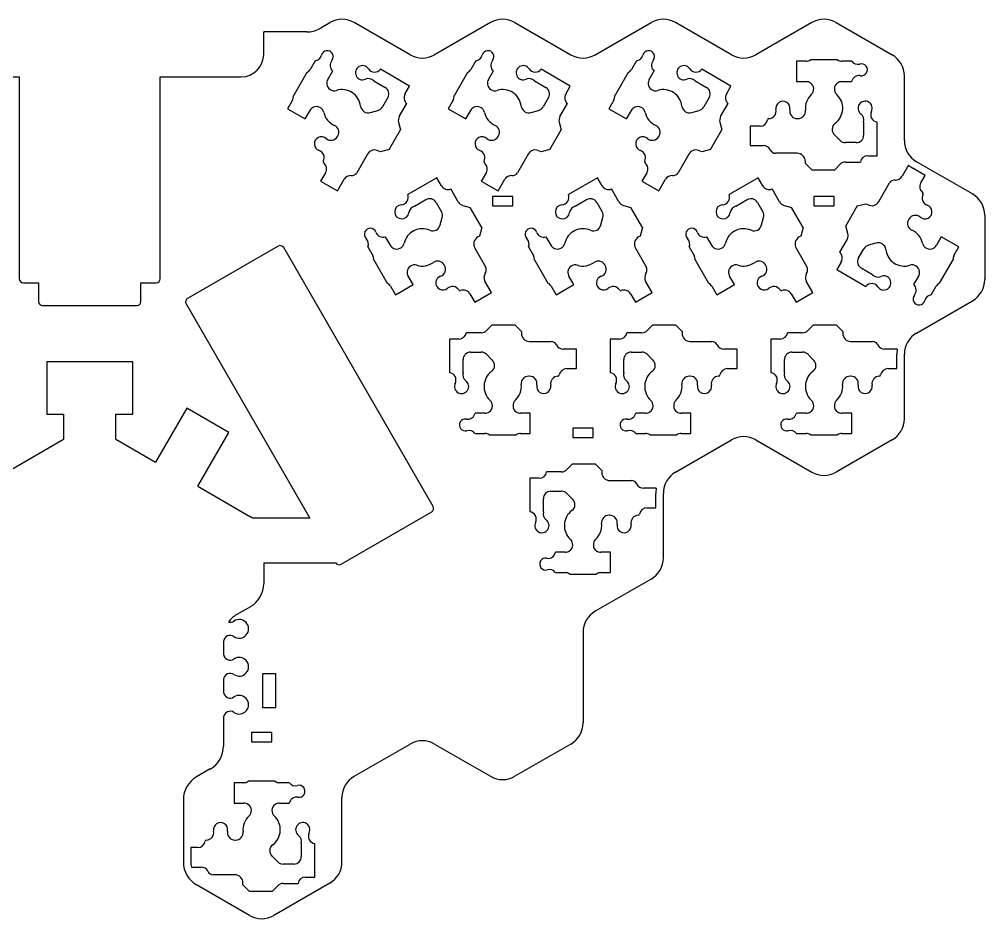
# Model space of a CAD drawing. Header units: millimetres. Extents: x 134 to 374, y -180 to -59.
# Drawn here: x 244.6 to 373.8, y -179.6 to -59.2 of the extents above; entities that cross this region are included whole.
import ezdxf

# ---------------------------------------------------------------- set-up
doc = ezdxf.new("R2010")
doc.units = ezdxf.units.MM

msp = doc.modelspace()

# ---------------------------------------------------------------- linework, layer by layer
for p, q in [((284.69, -60.5), (286.11, -59.67)), ((296.86, -63.99), (289.38, -59.67)), ((307.61, -59.67), (300.14, -63.99)), ((310.89, -59.67), (318.36, -63.99)), ((321.63, -63.99), (329.11, -59.67)), ((339.86, -63.99), (332.38, -59.67)), ((350.61, -59.67), (343.14, -63.99)), ((353.89, -59.67), (361.37, -63.99)), ((283.05, -60.93), (277.27, -60.93)), ((277.27, -63.93), (277.27, -60.93)), ((284.15, -64.79), (283.5, -65.93)), ((305.65, -64.79), (305, -65.93)), ((327.15, -64.79), (326.5, -65.93)), ((349.86, -64.85), (348.55, -64.85)), ((348.55, -64.85), (348.55, -67.57)), ((354.05, -64.66), (350.45, -64.66)), ((355.95, -64.85), (354.64, -64.85)), ((233.73, -66.93), (244.57, -66.93)), ((244.57, -66.93), (244.57, -93.95)), ((263.43, -66.93), (274.27, -66.93)), ((263.43, -93.95), (263.43, -66.93)), ((283.04, -66.34), (281.24, -69.46)), ((285.85, -67.29), (286.51, -66.15)), ((296.8, -68.17), (292.9, -65.92)), ((304.54, -66.34), (302.74, -69.46)), ((307.35, -67.29), (308.01, -66.15)), ((318.3, -68.17), (314.4, -65.92)), ((326.04, -66.34), (324.24, -69.46)), ((328.85, -67.29), (329.51, -66.15)), ((339.8, -68.17), (335.9, -65.92)), ((363, -75.46), (363, -66.82)), ((292, -67.48), (293.52, -68.35)), ((296.18, -69.24), (296.8, -68.17)), ((313.5, -67.48), (315.02, -68.35)), ((317.68, -69.24), (318.3, -68.17)), ((335, -67.48), (336.52, -68.35)), ((339.18, -69.24), (339.8, -68.17)), ((348.55, -67.57), (349.86, -67.57)), ((354.64, -67.57), (355.95, -67.57)), ((293.88, -69.72), (293.17, -70.96)), ((315.38, -69.72), (314.67, -70.96)), ((336.88, -69.72), (336.17, -70.96)), ((281.11, -70.06), (280.45, -71.2)), ((295.42, -72.26), (296.42, -70.52)), ((302.61, -70.06), (301.95, -71.2)), ((316.92, -72.26), (317.92, -70.52)), ((324.11, -70.06), (323.45, -71.2)), ((338.42, -72.26), (339.42, -70.52)), ((280.45, -71.2), (282.81, -72.56)), ((282.81, -72.56), (283.47, -71.42)), ((291.56, -71.69), (292.56, -71.43)), ((301.95, -71.2), (304.31, -72.56)), ((304.31, -72.56), (304.97, -71.42)), ((313.06, -71.69), (314.06, -71.43)), ((323.45, -71.2), (325.81, -72.56)), ((325.81, -72.56), (326.47, -71.42)), ((334.56, -71.69), (335.56, -71.43)), ((295.32, -73.02), (295.59, -74.02)), ((316.82, -73.02), (317.09, -74.02)), ((338.32, -73.02), (338.59, -74.02)), ((343.69, -73.54), (342.38, -73.54)), ((342.38, -73.54), (342.38, -76.14)), ((348.66, -72.52), (348.77, -72.52)), ((357.55, -72.99), (357.55, -74.74)), ((359.35, -77.49), (359.35, -72.99)), ((287.15, -74.93), (287.2, -74.84)), ((294.05, -76.68), (295.59, -74.02)), ((308.65, -74.93), (308.7, -74.84)), ((315.55, -76.68), (317.09, -74.02)), ((330.15, -74.93), (330.2, -74.84)), ((337.05, -76.68), (338.59, -74.02)), ((353.68, -74.72), (354.41, -75.45)), ((342.38, -76.14), (344.15, -76.14)), ((356.55, -75.74), (355.11, -75.74)), ((291.17, -77.27), (289.73, -79.76)), ((292.89, -76.99), (292.67, -76.87)), ((294.05, -76.68), (292.89, -76.99)), ((312.67, -77.27), (311.23, -79.76)), ((314.39, -76.99), (314.17, -76.87)), ((315.55, -76.68), (314.39, -76.99)), ((334.17, -77.27), (332.73, -79.76)), ((335.89, -76.99), (335.67, -76.87)), ((337.05, -76.68), (335.89, -76.99)), ((348.65, -77.17), (345.77, -77.17)), ((358.11, -77.49), (359.35, -77.49)), ((349.75, -78.52), (349.75, -78.27)), ((350.6, -79.36), (349.75, -78.52)), ((354.41, -78.63), (353.68, -79.36)), ((355.11, -78.34), (357.12, -78.34)), ((363.57, -78.77), (362.72, -80.25)), ((372.12, -82.61), (364.63, -78.29)), ((285.55, -79.76), (284.89, -80.89)), ((307.05, -79.76), (306.39, -80.89)), ((328.55, -79.76), (327.89, -80.89)), ((350.6, -79.36), (353.68, -79.36)), ((365.8, -80.12), (364.13, -79.16)), ((284.89, -80.89), (287.14, -82.19)), ((287.14, -82.19), (288.03, -80.65)), ((300.45, -80.44), (296.55, -82.69)), ((301.07, -81.51), (300.45, -80.44)), ((306.39, -80.89), (308.64, -82.19)), ((308.64, -82.19), (309.53, -80.65)), ((321.95, -80.44), (318.05, -82.69)), ((322.57, -81.51), (321.95, -80.44)), ((327.89, -80.89), (330.14, -82.19)), ((330.14, -82.19), (331.03, -80.65)), ((343.45, -80.44), (339.55, -82.69)), ((344.07, -81.51), (343.45, -80.44)), ((359.58, -83.63), (361.02, -81.14)), ((365.2, -81.14), (365.8, -80.12)), ((303.3, -83.68), (302.3, -81.94)), ((324.8, -83.68), (323.8, -81.94)), ((346.3, -83.68), (345.3, -81.94)), ((297.45, -84.25), (298.97, -83.37)), ((300.33, -83.74), (301.05, -84.98)), ((310.6, -82.93), (307.9, -82.93)), ((307.9, -82.93), (307.9, -84.18)), ((310.6, -84.18), (310.6, -82.93)), ((318.95, -84.25), (320.47, -83.37)), ((321.83, -83.74), (322.55, -84.98)), ((340.45, -84.25), (341.97, -83.37)), ((343.33, -83.74), (344.05, -84.98)), ((353.6, -82.93), (350.9, -82.93)), ((350.9, -82.93), (350.9, -84.18)), ((353.6, -84.18), (353.6, -82.93)), ((356.7, -84.22), (357.86, -83.91)), ((357.86, -83.91), (358.08, -84.03)), ((303.91, -84.15), (304.91, -84.41)), ((306.45, -87.08), (304.91, -84.41)), ((307.9, -84.18), (310.6, -84.18)), ((325.41, -84.15), (326.41, -84.41)), ((327.95, -87.08), (326.41, -84.41)), ((346.91, -84.15), (347.91, -84.41)), ((349.45, -87.08), (347.91, -84.41)), ((350.9, -84.18), (353.6, -84.18)), ((356.7, -84.22), (355.16, -86.88)), ((300.88, -86.74), (301.15, -85.74)), ((322.38, -86.74), (322.65, -85.74)), ((343.88, -86.74), (344.15, -85.74)), ((363.6, -85.97), (363.55, -86.06)), ((373.75, -85.44), (373.75, -94.08)), ((306.45, -87.08), (306.14, -88.24)), ((327.95, -87.08), (327.64, -88.24)), ((349.45, -87.08), (349.14, -88.24)), ((355.43, -87.88), (355.16, -86.88)), ((294.22, -89.48), (293.56, -88.34)), ((306.14, -88.24), (305.92, -88.36)), ((315.72, -89.48), (315.06, -88.34)), ((327.64, -88.24), (327.42, -88.36)), ((337.22, -89.48), (336.56, -88.34)), ((349.14, -88.24), (348.92, -88.36)), ((355.33, -88.64), (354.33, -90.38)), ((367.94, -88.34), (367.28, -89.48)), ((370.3, -89.7), (367.94, -88.34)), ((279.21, -89.59), (267.09, -96.59)), ((299.95, -124.43), (279.95, -89.79)), ((291.2, -89.7), (291.86, -90.84)), ((305.52, -89.87), (306.96, -92.36)), ((312.7, -89.7), (313.36, -90.84)), ((327.02, -89.87), (328.46, -92.36)), ((334.2, -89.7), (334.86, -90.84)), ((348.52, -89.87), (349.96, -92.36)), ((356.87, -91.18), (357.58, -89.94)), ((359.19, -89.21), (358.19, -89.47)), ((369.64, -90.84), (370.3, -89.7)), ((291.99, -91.44), (293.79, -94.56)), ((313.49, -91.44), (315.29, -94.56)), ((334.99, -91.44), (336.79, -94.56)), ((354.57, -91.66), (353.95, -92.73)), ((367.71, -94.56), (369.51, -91.44)), ((301.48, -92.18), (301.43, -92.09)), ((322.98, -92.18), (322.93, -92.09)), ((344.48, -92.18), (344.43, -92.09)), ((353.95, -92.73), (357.85, -94.98)), ((358.75, -93.42), (357.23, -92.55)), ((297.26, -94.75), (296.6, -93.61)), ((307.77, -95.81), (306.88, -94.27)), ((318.76, -94.75), (318.1, -93.61)), ((329.27, -95.81), (328.38, -94.27)), ((340.26, -94.75), (339.6, -93.61)), ((350.77, -95.81), (349.88, -94.27)), ((364.9, -93.61), (364.24, -94.75)), ((245.11, -94.49), (247.15, -94.49)), ((247.15, -94.49), (247.15, -97.01)), ((260.85, -94.49), (262.89, -94.49)), ((260.85, -97.01), (260.85, -94.49)), ((294.25, -94.97), (294.9, -96.11)), ((294.9, -96.11), (297.26, -94.75)), ((315.75, -94.97), (316.4, -96.11)), ((316.4, -96.11), (318.76, -94.75)), ((337.25, -94.97), (337.9, -96.11)), ((337.9, -96.11), (340.26, -94.75)), ((366.6, -96.11), (367.25, -94.97)), ((304.86, -95.98), (305.52, -97.11)), ((305.52, -97.11), (307.77, -95.81)), ((326.36, -95.98), (327.02, -97.11)), ((327.02, -97.11), (329.27, -95.81)), ((347.86, -95.98), (348.52, -97.11)), ((348.52, -97.11), (350.77, -95.81)), ((247.69, -97.55), (260.31, -97.55)), ((266.89, -97.33), (283.44, -126)), ((364.63, -101.23), (372.12, -96.91)), ((307.09, -100.89), (307.82, -100.16)), ((310.9, -100.16), (307.82, -100.16)), ((310.9, -100.16), (311.75, -101)), ((328.59, -100.89), (329.32, -100.16)), ((332.4, -100.16), (329.32, -100.16)), ((332.4, -100.16), (333.25, -101)), ((350.09, -100.89), (350.82, -100.16)), ((353.9, -100.16), (350.82, -100.16)), ((353.9, -100.16), (354.75, -101)), ((303.39, -102.03), (302.15, -102.03)), ((302.15, -102.03), (302.15, -106.53)), ((306.39, -101.18), (304.38, -101.18)), ((311.75, -101), (311.75, -101.25)), ((324.89, -102.03), (323.65, -102.03)), ((323.65, -102.03), (323.65, -106.53)), ((327.89, -101.18), (325.88, -101.18)), ((333.25, -101), (333.25, -101.25)), ((346.39, -102.03), (345.15, -102.03)), ((345.15, -102.03), (345.15, -106.53)), ((349.39, -101.18), (347.38, -101.18)), ((354.75, -101), (354.75, -101.25)), ((312.85, -102.36), (315.73, -102.36)), ((334.35, -102.36), (337.23, -102.36)), ((355.85, -102.36), (358.73, -102.36)), ((304.95, -103.78), (306.39, -103.78)), ((307.82, -104.81), (307.09, -104.07)), ((319.12, -103.38), (317.35, -103.38)), ((319.12, -105.98), (319.12, -103.38)), ((326.45, -103.78), (327.89, -103.78)), ((329.32, -104.81), (328.59, -104.07)), ((340.62, -103.38), (338.85, -103.38)), ((340.62, -105.98), (340.62, -103.38)), ((347.95, -103.78), (349.39, -103.78)), ((350.82, -104.81), (350.09, -104.07)), ((362.05, -103.38), (360.35, -103.38)), ((362, -105.98), (362, -104.06)), ((363, -112.7), (363, -104.06)), ((259.75, -105.08), (248.25, -105.08)), ((248.25, -105.08), (248.25, -112.08)), ((259.75, -112.08), (259.75, -105.08)), ((303.95, -106.53), (303.95, -104.78)), ((325.45, -106.53), (325.45, -104.78)), ((346.95, -106.53), (346.95, -104.78)), ((312.84, -107), (312.73, -107)), ((317.81, -105.98), (319.12, -105.98)), ((334.34, -107), (334.23, -107)), ((339.31, -105.98), (340.62, -105.98)), ((355.84, -107), (355.73, -107)), ((360.81, -105.98), (362, -105.98)), ((248.25, -112.08), (250.5, -112.08)), ((250.5, -112.08), (250.5, -115.43)), ((257.5, -112.08), (259.75, -112.08)), ((257.5, -115.43), (257.5, -112.08)), ((266.98, -111.27), (262.81, -118.49)), ((272.61, -114.52), (266.98, -111.27)), ((306.86, -111.95), (305.55, -111.95)), ((312.95, -111.95), (311.64, -111.95)), ((312.95, -114.67), (312.95, -111.95)), ((328.36, -111.95), (327.05, -111.95)), ((334.45, -111.95), (333.14, -111.95)), ((334.45, -114.67), (334.45, -111.95)), ((349.86, -111.95), (348.55, -111.95)), ((355.95, -111.95), (354.64, -111.95)), ((355.95, -114.67), (355.95, -111.95)), ((268.44, -121.74), (272.61, -114.52)), ((305.55, -114.67), (306.86, -114.67)), ((307.45, -114.86), (311.05, -114.86)), ((311.64, -114.67), (312.95, -114.67)), ((321.35, -113.96), (318.65, -113.96)), ((318.65, -113.96), (318.65, -115.21)), ((321.35, -115.21), (321.35, -113.96)), ((327.05, -114.67), (328.36, -114.67)), ((328.95, -114.86), (332.55, -114.86)), ((333.14, -114.67), (334.45, -114.67)), ((348.55, -114.67), (349.86, -114.67)), ((350.45, -114.86), (354.05, -114.86)), ((354.64, -114.67), (355.95, -114.67)), ((232.5, -125.82), (250.5, -115.43)), ((257.5, -115.43), (262.81, -118.49)), ((318.65, -115.21), (321.35, -115.21)), ((332.38, -119.85), (339.86, -115.53)), ((343.14, -115.53), (350.61, -119.85)), ((361.37, -115.53), (353.89, -119.85)), ((317.84, -119.51), (318.57, -118.78)), ((321.65, -118.78), (318.57, -118.78)), ((321.65, -118.78), (322.5, -119.62)), ((317.14, -119.8), (315.12, -119.8)), ((322.5, -119.62), (322.5, -119.88)), ((314.14, -120.65), (312.9, -120.65)), ((312.9, -120.65), (312.9, -125.15)), ((323.6, -120.97), (326.48, -120.97)), ((268.44, -121.74), (275.5, -125.82)), ((315.7, -122.4), (317.14, -122.4)), ((318.57, -123.42), (317.84, -122.69)), ((329.8, -122), (328.1, -122)), ((329.75, -124.6), (329.75, -122.68)), ((330.75, -131.32), (330.75, -122.68)), ((314.7, -125.15), (314.7, -123.4)), ((287.63, -132.17), (299.75, -125.17)), ((328.56, -124.6), (329.75, -124.6)), ((283.44, -126), (275.78, -126)), ((323.59, -125.62), (323.48, -125.62)), ((317.61, -130.57), (316.3, -130.57)), ((323.7, -130.57), (322.39, -130.57)), ((323.7, -133.29), (323.7, -130.57)), ((277.27, -132), (277.27, -134.78)), ((277.27, -132), (286.91, -132)), ((316.3, -133.29), (317.61, -133.29)), ((318.2, -133.48), (321.8, -133.48)), ((329.11, -134.15), (321.63, -138.47)), ((322.39, -133.29), (323.7, -133.29)), ((275.5, -137.85), (273.66, -138.91)), ((320, -141.3), (320, -153.4)), ((271.89, -142.49), (271.89, -144.21)), ((278.9, -146.84), (277.1, -146.84)), ((277.1, -146.84), (277.1, -151.34)), ((278.9, -151.34), (278.9, -146.84)), ((271.89, -147.57), (271.89, -149.29)), ((277.1, -151.34), (278.9, -151.34)), ((271.89, -152.65), (271.89, -156.51)), ((278.35, -154.67), (275.65, -154.67)), ((275.65, -154.67), (275.65, -155.92)), ((278.35, -155.92), (278.35, -154.67)), ((275.65, -155.92), (278.35, -155.92)), ((289.38, -160.55), (296.86, -156.23)), ((300.14, -156.23), (307.61, -160.55)), ((318.36, -156.23), (310.89, -160.55)), ((270.13, -159.57), (268.29, -160.63)), ((274.61, -161.41), (273.3, -161.41)), ((273.3, -161.41), (273.3, -164.13)), ((278.8, -161.22), (275.2, -161.22)), ((280.7, -161.41), (279.39, -161.41)), ((266.52, -163.7), (266.52, -172.02)), ((287.75, -172.02), (287.75, -163.39)), ((273.3, -164.13), (274.61, -164.13)), ((279.39, -164.13), (280.7, -164.13)), ((273.41, -169.08), (273.52, -169.08)), ((268.44, -170.1), (267.52, -170.1)), ((267.52, -170.1), (267.52, -172.02)), ((282.3, -169.55), (282.3, -171.3)), ((284.1, -174.05), (284.1, -169.55)), ((278.43, -171.28), (279.16, -172.01)), ((267.61, -172.7), (268.9, -172.7)), ((281.3, -172.3), (279.86, -172.3)), ((273.4, -173.73), (270.52, -173.73)), ((282.86, -174.05), (284.1, -174.05)), ((275.36, -179.17), (268.29, -175.09)), ((274.5, -175.08), (274.5, -174.83)), ((275.35, -175.93), (274.5, -175.08)), ((279.16, -175.2), (278.43, -175.93)), ((286.11, -174.85), (278.64, -179.17)), ((279.86, -174.9), (281.88, -174.9)), ((275.35, -175.93), (278.43, -175.93))]:
    msp.add_line(p, q)
for centre, radius, start, end in [((287.75, -62.5), 3.27, 59.9994, 120.0005), ((309.25, -62.5), 3.27, 59.9994, 120.0006), ((330.75, -62.5), 3.27, 59.9994, 120.0006), ((352.25, -62.5), 3.27, 59.9994, 120.0006), ((283.05, -57.66), 3.27, 270, 300.0006), ((274.27, -63.93), 3, 270, 0), ((284.04, -63.8), 1, 276.2325, 345.9082), ((285.79, -64.23), 0.8, 319.8073, 165.9082), ((298.5, -61.16), 3.27, 239.9994, 300.0006), ((305.54, -63.8), 1, 276.2325, 345.9082), ((307.29, -64.23), 0.8, 319.8073, 165.9082), ((320, -61.16), 3.27, 239.9994, 300.0006), ((327.04, -63.8), 1, 276.2325, 345.9082), ((328.79, -64.23), 0.8, 319.8073, 165.9082), ((341.5, -61.16), 3.27, 239.9994, 300.0006), ((359.73, -66.82), 3.27, 0, 59.9994), ((287.16, -65.4), 1, 139.8073, 228.9542), ((290.5, -66.38), 0.95, 33.7901, 293.5189), ((292.12, -65.29), 1, 213.7901, 321.4018), ((308.66, -65.4), 1, 139.8073, 228.9542), ((312, -66.38), 0.95, 33.7901, 293.5189), ((313.62, -65.29), 1, 213.7901, 321.4018), ((330.16, -65.4), 1, 139.8073, 228.9542), ((333.5, -66.38), 0.95, 33.7901, 293.5189), ((335.12, -65.29), 1, 213.7901, 321.4018), ((349.86, -63.85), 1, 270, 305.9041), ((354.64, -63.85), 1, 234.0959, 270), ((356.76, -64.26), 1, 216.2325, 285.9082), ((357.25, -65.99), 0.8, 259.8073, 465.9082), ((282.63, -65.43), 1, 294.0959, 330), ((291.28, -68.16), 1, 43.6147, 113.5189), ((304.13, -65.43), 1, 294.0959, 330), ((312.78, -68.16), 1, 43.6147, 113.5189), ((325.63, -65.43), 1, 294.0959, 330), ((334.28, -68.16), 1, 43.6147, 113.5189), ((356.93, -67.76), 1, 439.8073, 528.9542), ((286.72, -67.79), 1, 150, 185.9041), ((286.72, -67.8), 1, 185.4874, 287.1447), ((293.02, -69.22), 1, 330, 60), ((308.22, -67.79), 1, 150, 185.9041), ((308.22, -67.8), 1, 185.4874, 287.1447), ((314.52, -69.22), 1, 330, 60), ((329.72, -67.79), 1, 150, 185.9041), ((329.72, -67.8), 1, 185.4874, 287.1447), ((336.02, -69.22), 1, 330, 60), ((349.86, -68.57), 1, 414.0959, 90), ((349.87, -68.57), 1, 312.8553, 414.5126), ((354.63, -68.57), 1, 485.4874, 587.1447), ((354.64, -68.57), 1, 450, 485.9041), ((280.24, -69.56), 1, 330, 5.9041), ((287.75, -71.14), 2.5, 6.4051, 107.1447), ((297.05, -69.74), 1, 150, 231.3731), ((301.74, -69.56), 1, 330, 5.9041), ((309.25, -71.14), 2.5, 6.4051, 107.1447), ((318.55, -69.74), 1, 150, 231.3731), ((323.24, -69.56), 1, 330, 5.9041), ((330.75, -71.14), 2.5, 6.4051, 107.1447), ((340.05, -69.74), 1, 150, 231.3731), ((352.25, -71.14), 2.5, 132.8553, 186.1506), ((352.25, -71.14), 2.5, 306.4051, 407.1447), ((284.33, -71.92), 1, 114.0959, 150), ((284.34, -71.92), 1, 12.8553, 114.5126), ((291.23, -70.75), 1, 186.4051, 289.2931), ((292.3, -70.46), 1, 285, 330), ((305.83, -71.92), 1, 114.0959, 150), ((305.84, -71.92), 1, 12.8553, 114.5126), ((312.73, -70.75), 1, 186.4051, 289.2931), ((313.8, -70.46), 1, 285, 330), ((327.33, -71.92), 1, 114.0959, 150), ((327.34, -71.92), 1, 12.8553, 114.5126), ((334.23, -70.75), 1, 186.4051, 289.2931), ((335.3, -70.46), 1, 285, 330), ((346.75, -71.14), 0.95, 348.9125, 551.0871), ((357.75, -71.14), 0.95, 333.7901, 593.5189), ((287.75, -71.14), 2.5, 192.8553, 246.1506), ((296.28, -72.76), 1, 150, 195), ((309.25, -71.14), 2.5, 192.8553, 246.1506), ((317.78, -72.76), 1, 150, 195), ((330.75, -71.14), 2.5, 192.8553, 246.1506), ((339.28, -72.76), 1, 150, 195), ((344.84, -71.52), 1, 631.8377, 731.106), ((348.66, -71.52), 1, 168.9125, 270), ((348.77, -71.52), 1, 270, 366.1506), ((356.59, -72.71), 1, 703.6147, 773.5189), ((359.5, -72), 1, 153.7901, 261.4018), ((286.33, -74.34), 1, 330, 66.1506), ((307.83, -74.34), 1, 330, 66.1506), ((329.33, -74.34), 1, 330, 66.1506), ((343.69, -72.54), 1, 270, 351.6145), ((344.88, -72.72), 0.2, 91.8377, 171.6145), ((354.33, -73.96), 1, 126.4051, 229.2931), ((356.55, -74.74), 1, 270, 0), ((285, -75.9), 0.95, 48.9125, 251.0871), ((286.28, -74.43), 1, 228.9125, 330), ((306.5, -75.9), 0.95, 48.9125, 251.0871), ((307.78, -74.43), 1, 228.9125, 330), ((328, -75.9), 0.95, 48.9125, 251.0871), ((329.28, -74.43), 1, 228.9125, 330), ((344.15, -77.14), 1, 385.5028, 90), ((355.11, -74.74), 1, 225, 270), ((366.27, -75.46), 3.27, 180, 239.9994), ((284.37, -77.75), 1, 331.8377, 71.106), ((292.12, -77.82), 1.1, 60, 150), ((305.87, -77.75), 1, 331.8377, 71.106), ((313.62, -77.82), 1.1, 60, 150), ((327.37, -77.75), 1, 331.8377, 71.106), ((335.12, -77.82), 1.1, 60, 150), ((345.77, -76.36), 0.8, 205.5028, 270), ((348.65, -78.27), 1.1, 0, 90), ((358.11, -78.49), 1, 450, 531.3731), ((285.43, -78.31), 0.2, 151.8377, 231.6145), ((284.68, -79.26), 1, 330, 51.6145), ((306.93, -78.31), 0.2, 151.8377, 231.6145), ((306.18, -79.26), 1, 330, 51.6145), ((328.43, -78.31), 0.2, 151.8377, 231.6145), ((327.68, -79.26), 1, 330, 51.6145), ((355.11, -79.34), 1, 450, 135), ((366.27, -75.46), 4.27, 230.8192, 239.9994), ((289.04, -79.36), 0.8, 265.5028, 330), ((310.54, -79.36), 0.8, 265.5028, 330), ((332.04, -79.36), 0.8, 265.5028, 330), ((288.9, -81.15), 1, 85.5028, 150), ((310.4, -81.15), 1, 85.5028, 150), ((331.9, -81.15), 1, 85.5028, 150), ((361.71, -81.54), 0.8, 85.5028, 150), ((361.85, -79.75), 1, 265.5028, 330), ((366.07, -81.64), 1, 150, 231.6145), ((301.93, -81.01), 1, 210, 291.3731), ((323.43, -81.01), 1, 210, 291.3731), ((344.93, -81.01), 1, 210, 291.3731), ((365.32, -82.59), 0.2, 331.8377, 51.6145), ((370.48, -85.44), 3.27, 0, 59.9994), ((295.62, -83.05), 1, 273.7901, 21.4018), ((299.47, -84.24), 1, 30, 120), ((304.17, -83.18), 1, 210, 255), ((317.12, -83.05), 1, 273.7901, 21.4018), ((320.97, -84.24), 1, 30, 120), ((325.67, -83.18), 1, 210, 255), ((338.62, -83.05), 1, 273.7901, 21.4018), ((342.47, -84.24), 1, 30, 120), ((347.17, -83.18), 1, 210, 255), ((358.63, -83.08), 1.1, 240, 330), ((366.38, -83.15), 1, 151.8377, 251.106), ((295.75, -85), 0.95, 93.7901, 353.5189), ((297.69, -85.22), 1, 103.6147, 173.5189), ((300.19, -85.48), 1, 345, 30), ((317.25, -85), 0.95, 93.7901, 353.5189), ((319.19, -85.22), 1, 103.6147, 173.5189), ((321.69, -85.48), 1, 345, 30), ((338.75, -85), 0.95, 93.7901, 353.5189), ((340.69, -85.22), 1, 103.6147, 173.5189), ((343.19, -85.48), 1, 345, 30), ((365.75, -85), 0.95, 228.9125, 71.0871), ((364.42, -86.56), 1, 150, 246.1506), ((364.47, -86.47), 1, 48.9125, 150), ((291.54, -88), 0.8, 19.8073, 225.9082), ((293.23, -87.39), 1, 199.8073, 288.9542), ((298.5, -89.76), 2.5, 66.4051, 167.1447), ((299.9, -86.55), 1, 246.4051, 349.2931), ((313.04, -88), 0.8, 19.8073, 225.9082), ((314.73, -87.39), 1, 199.8073, 288.9542), ((320, -89.76), 2.5, 66.4051, 167.1447), ((321.4, -86.55), 1, 246.4051, 349.2931), ((334.54, -88), 0.8, 19.8073, 225.9082), ((336.23, -87.39), 1, 199.8073, 288.9542), ((341.5, -89.76), 2.5, 66.4051, 167.1447), ((342.9, -86.55), 1, 246.4051, 349.2931), ((363, -89.76), 2.5, 12.8553, 66.1506), ((290.29, -89.3), 1, 336.2325, 45.9082), ((306.47, -89.32), 1.1, 120, 210), ((311.79, -89.3), 1, 336.2325, 45.9082), ((327.97, -89.32), 1.1, 120, 210), ((333.29, -89.3), 1, 336.2325, 45.9082), ((349.47, -89.32), 1.1, 120, 210), ((354.47, -88.14), 1, 330, 15), ((279.48, -90.06), 0.54, 30, 120), ((295.08, -88.98), 1, 210, 245.9041), ((295.09, -88.98), 1, 245.4874, 347.1447), ((316.58, -88.98), 1, 210, 245.9041), ((316.59, -88.98), 1, 245.4874, 347.1447), ((338.08, -88.98), 1, 210, 245.9041), ((338.09, -88.98), 1, 245.4874, 347.1447), ((353.7, -91.16), 1, 330, 51.3731), ((358.45, -90.44), 1, 105, 150), ((359.52, -90.15), 1, 6.4051, 109.2931), ((363, -89.76), 2.5, 186.4051, 287.1447), ((366.41, -88.98), 1, 192.8553, 294.5126), ((366.42, -88.98), 1, 294.0959, 330), ((290.99, -91.34), 1, 354.0959, 30), ((300.56, -92.59), 1, 30, 126.1506), ((312.49, -91.34), 1, 354.0959, 30), ((322.06, -92.59), 1, 30, 126.1506), ((333.99, -91.34), 1, 354.0959, 30), ((343.56, -92.59), 1, 30, 126.1506), ((357.73, -91.68), 1, 150, 240), ((370.51, -91.34), 1, 150, 185.9041), ((297.47, -93.1), 1, 72.8553, 174.5126), ((297.47, -93.11), 1, 174.0959, 210), ((298.5, -89.76), 2.5, 252.8553, 306.1506), ((300.62, -92.68), 1, 288.9125, 30), ((306.26, -92.76), 0.8, 325.5028, 30), ((318.97, -93.1), 1, 72.8553, 174.5126), ((318.97, -93.11), 1, 174.0959, 210), ((320, -89.76), 2.5, 252.8553, 306.1506), ((322.12, -92.68), 1, 288.9125, 30), ((327.76, -92.76), 0.8, 325.5028, 30), ((340.47, -93.1), 1, 72.8553, 174.5126), ((340.47, -93.11), 1, 174.0959, 210), ((341.5, -89.76), 2.5, 252.8553, 306.1506), ((343.62, -92.68), 1, 288.9125, 30), ((349.26, -92.76), 0.8, 325.5028, 30), ((364.03, -93.1), 1, 5.4874, 107.1447), ((364.03, -93.11), 1, 330, 5.9041), ((245.11, -93.95), 0.54, 180, 270), ((262.89, -93.95), 0.54, 270, 0), ((301.25, -94.52), 0.95, 108.9125, 311.0871), ((307.75, -93.77), 1, 145.5028, 210), ((322.75, -94.52), 0.95, 108.9125, 311.0871), ((329.25, -93.77), 1, 145.5028, 210), ((344.25, -94.52), 0.95, 108.9125, 311.0871), ((350.75, -93.77), 1, 145.5028, 210), ((359.47, -92.74), 1, 223.6147, 293.5189), ((360.25, -94.52), 0.95, 213.7901, 113.5189), ((370.48, -94.08), 3.27, 300.0006, 0), ((293.38, -95.47), 1, 30, 65.9041), ((302.53, -95.99), 1, 31.8377, 131.106), ((303.55, -95.36), 0.2, 211.8377, 291.6145), ((303.99, -96.48), 1, 30, 111.6145), ((314.88, -95.47), 1, 30, 65.9041), ((324.03, -95.99), 1, 31.8377, 131.106), ((325.05, -95.36), 0.2, 211.8377, 291.6145), ((325.49, -96.48), 1, 30, 111.6145), ((336.38, -95.47), 1, 30, 65.9041), ((345.53, -95.99), 1, 31.8377, 131.106), ((346.55, -95.36), 0.2, 211.8377, 291.6145), ((346.99, -96.48), 1, 30, 111.6145), ((358.63, -95.61), 1, 33.7901, 141.4018), ((363.59, -95.5), 1, 319.8073, 48.9542), ((368.12, -95.47), 1, 114.0959, 150), ((267.36, -97.06), 0.54, 120, 210), ((364.96, -96.67), 0.8, 139.8073, 345.9082), ((366.71, -97.1), 1, 96.2325, 165.9082), ((247.69, -97.01), 0.54, 180, 270), ((260.31, -97.01), 0.54, 270, 0), ((303.39, -101.03), 1, 270, 351.3731), ((306.39, -100.18), 1, 270, 315), ((312.85, -101.25), 1.1, 180, 270), ((324.89, -101.03), 1, 270, 351.3731), ((327.89, -100.18), 1, 270, 315), ((334.35, -101.25), 1.1, 180, 270), ((346.39, -101.03), 1, 270, 351.3731), ((349.39, -100.18), 1, 270, 315), ((355.85, -101.25), 1.1, 180, 270), ((366.27, -104.06), 3.27, 120.0006, 180), ((315.73, -103.16), 0.8, 25.5028, 90), ((317.35, -102.38), 1, 205.5028, 270), ((337.23, -103.16), 0.8, 25.5028, 90), ((338.85, -102.38), 1, 205.5028, 270), ((358.73, -103.16), 0.8, 25.5028, 90), ((360.35, -102.38), 1, 205.5028, 270), ((304.95, -104.78), 1, 90, 180), ((306.39, -104.78), 1, 45, 90), ((326.45, -104.78), 1, 90, 180), ((327.89, -104.78), 1, 45, 90), ((347.95, -104.78), 1, 90, 180), ((349.39, -104.78), 1, 45, 90), ((366.27, -104.06), 4.27, 170.8197, 180), ((307.17, -105.56), 1, 306.4051, 49.2931), ((328.67, -105.56), 1, 306.4051, 49.2931), ((350.17, -105.56), 1, 306.4051, 49.2931), ((302, -107.52), 1, 333.7901, 81.4018), ((304.91, -106.81), 1, 163.6147, 233.5189), ((309.25, -108.38), 2.5, 126.4051, 227.1447), ((312.73, -108), 1, 90, 186.1506), ((312.84, -108), 1, 348.9125, 90), ((316.66, -108), 1, 91.8377, 191.106), ((316.62, -106.81), 0.2, 271.8377, 351.6145), ((317.81, -106.98), 1, 90, 171.6145), ((323.5, -107.52), 1, 333.7901, 81.4018), ((326.41, -106.81), 1, 163.6147, 233.5189), ((330.75, -108.38), 2.5, 126.4051, 227.1447), ((334.23, -108), 1, 90, 186.1506), ((334.34, -108), 1, 348.9125, 90), ((338.16, -108), 1, 91.8377, 191.106), ((338.12, -106.81), 0.2, 271.8377, 351.6145), ((339.31, -106.98), 1, 90, 171.6145), ((345, -107.52), 1, 333.7901, 81.4018), ((347.91, -106.81), 1, 163.6147, 233.5189), ((352.25, -108.38), 2.5, 126.4051, 227.1447), ((355.73, -108), 1, 90, 186.1506), ((355.84, -108), 1, 348.9125, 90), ((359.66, -108), 1, 91.8377, 191.106), ((359.62, -106.81), 0.2, 271.8377, 351.6145), ((360.81, -106.98), 1, 90, 171.6145), ((303.75, -108.38), 0.95, 153.7901, 53.5189), ((309.25, -108.38), 2.5, 312.8553, 6.1506), ((314.75, -108.38), 0.95, 168.9125, 11.0871), ((325.25, -108.38), 0.95, 153.7901, 53.5189), ((330.75, -108.38), 2.5, 312.8553, 6.1506), ((336.25, -108.38), 0.95, 168.9125, 11.0871), ((346.75, -108.38), 0.95, 153.7901, 53.5189), ((352.25, -108.38), 2.5, 312.8553, 6.1506), ((357.75, -108.38), 0.95, 168.9125, 11.0871), ((306.87, -110.95), 1, 305.4874, 47.1447), ((311.63, -110.95), 1, 132.8553, 234.5126), ((328.37, -110.95), 1, 305.4874, 47.1447), ((333.13, -110.95), 1, 132.8553, 234.5126), ((349.87, -110.95), 1, 305.4874, 47.1447), ((354.63, -110.95), 1, 132.8553, 234.5126), ((304.57, -111.76), 1, 259.8073, 348.9542), ((306.86, -110.95), 1, 270, 305.9041), ((311.64, -110.95), 1, 234.0959, 270), ((326.07, -111.76), 1, 259.8073, 348.9542), ((328.36, -110.95), 1, 270, 305.9041), ((333.14, -110.95), 1, 234.0959, 270), ((347.57, -111.76), 1, 259.8073, 348.9542), ((349.86, -110.95), 1, 270, 305.9041), ((354.64, -110.95), 1, 234.0959, 270), ((304.25, -113.53), 0.8, 79.8073, 285.9082), ((325.75, -113.53), 0.8, 79.8073, 285.9082), ((347.25, -113.53), 0.8, 79.8073, 285.9082), ((359.73, -112.7), 3.27, 300.0006, 0), ((304.74, -115.26), 1, 36.2325, 105.9082), ((306.86, -115.67), 1, 54.0959, 90), ((311.64, -115.67), 1, 90, 125.9041), ((326.24, -115.26), 1, 36.2325, 105.9082), ((328.36, -115.67), 1, 54.0959, 90), ((333.14, -115.67), 1, 90, 125.9041), ((347.74, -115.26), 1, 36.2325, 105.9082), ((349.86, -115.67), 1, 54.0959, 90), ((354.64, -115.67), 1, 90, 125.9041), ((341.5, -118.36), 3.27, 59.9994, 120.0006), ((314.14, -119.65), 1, 270, 351.3731), ((317.14, -118.8), 1, 270, 315), ((323.6, -119.88), 1.1, 180, 270), ((334.02, -122.68), 3.27, 120.0006, 180), ((352.25, -117.02), 3.27, 239.9994, 300.0006), ((326.48, -121.78), 0.8, 25.5028, 90), ((315.7, -123.4), 1, 90, 180), ((317.14, -123.4), 1, 45, 90), ((328.1, -121), 1, 205.5028, 270), ((334.02, -122.68), 4.27, 170.8197, 180), ((317.92, -124.18), 1, 306.4051, 49.2931), ((299.48, -124.7), 0.54, 300, 30), ((312.75, -126.14), 1, 333.7901, 81.4018), ((315.66, -125.43), 1, 163.6147, 233.5189), ((320, -127), 2.5, 126.4051, 227.1447), ((328.56, -125.6), 1, 90, 171.6145), ((273.73, -128.89), 3.54, 54.666, 59.9994), ((314.5, -127), 0.95, 153.7901, 53.5189), ((323.48, -126.62), 1, 90, 186.1506), ((323.59, -126.62), 1, 348.9125, 90), ((327.41, -126.62), 1, 91.8377, 191.106), ((327.38, -125.42), 0.2, 271.8377, 351.6145), ((320, -127), 2.5, 312.8553, 6.1506), ((325.5, -127), 0.95, 168.9125, 11.0871), ((317.62, -129.57), 1, 305.4874, 47.1447), ((322.38, -129.57), 1, 132.8553, 234.5126), ((317.61, -129.57), 1, 270, 305.9041), ((322.39, -129.57), 1, 234.0959, 270), ((315, -132.15), 0.8, 79.8073, 285.9082), ((315.32, -130.38), 1, 259.8073, 348.9542), ((327.48, -131.32), 3.27, 300.0006, 0), ((287.36, -131.7), 0.54, 213.6842, 300), ((315.49, -133.88), 1, 36.2325, 105.9082), ((317.61, -134.29), 1, 54.0959, 90), ((322.39, -134.29), 1, 90, 125.9041), ((273.73, -134.78), 3.54, 300.0006, 0), ((275.44, -141.97), 3.54, 120.0006, 144.228), ((323.27, -141.3), 3.27, 120.0006, 180), ((272.79, -139.03), 0.9, 615.3792, 664.249), ((274, -140.81), 1.25, 235.751, 484.249), ((272.79, -142.59), 0.9, 55.751, 173.9577), ((272.79, -144.11), 0.9, 546.0423, 664.249), ((274, -145.89), 1.25, 235.751, 484.249), ((272.79, -147.67), 0.9, 55.751, 173.9577), ((272.79, -149.19), 0.9, 546.0423, 664.249), ((274, -150.97), 1.25, 235.751, 484.249), ((272.79, -152.75), 0.9, 415.751, 533.9577), ((316.73, -153.4), 3.27, 300.0006, 0), ((298.5, -159.07), 3.27, 59.9994, 120.0006), ((268.36, -156.51), 3.54, 300.0006, 0), ((270.06, -163.7), 3.54, 120.0006, 180), ((274.61, -160.41), 1, 270, 305.9041), ((279.39, -160.41), 1, 234.0959, 270), ((281.51, -160.82), 1, 216.2325, 285.9082), ((291.02, -163.39), 3.27, 120.0006, 180), ((309.25, -157.72), 3.27, 239.9994, 300.0006), ((282, -162.55), 0.8, 259.8073, 465.9082), ((281.68, -164.33), 1, 439.8073, 528.9542), ((274.61, -165.13), 1, 414.0959, 90), ((274.62, -165.14), 1, 312.8553, 414.5126), ((279.38, -165.14), 1, 485.4874, 587.1447), ((279.39, -165.13), 1, 450, 485.9041), ((277, -167.7), 2.5, 132.8553, 186.1506), ((277, -167.7), 2.5, 306.4051, 407.1447), ((269.59, -168.08), 1, 631.8377, 731.106), ((271.5, -167.7), 0.95, 348.9125, 551.0871), ((273.41, -168.08), 1, 168.9125, 270), ((282.5, -167.7), 0.95, 333.7901, 593.5189), ((269.62, -169.28), 0.2, 91.8377, 171.6145), ((273.52, -168.08), 1, 270, 366.1506), ((281.34, -169.27), 1, 703.6147, 773.5189), ((284.25, -168.57), 1, 153.7901, 261.4018), ((268.44, -169.1), 1, 270, 351.6145), ((279.08, -170.52), 1, 126.4051, 229.2931), ((281.3, -171.3), 1, 270, 0), ((270.06, -172.02), 3.54, 180, 239.9994), ((270.06, -172.02), 2.54, 180, 195.5573), ((268.9, -173.7), 1, 385.5028, 90), ((279.86, -171.3), 1, 225, 270), ((284.48, -172.02), 3.27, 300.0006, 0), ((270.52, -172.93), 0.8, 205.5028, 270), ((273.4, -174.83), 1.1, 0, 90), ((282.86, -175.05), 1, 450, 531.3731), ((279.86, -175.9), 1, 450, 135), ((277, -176.34), 3.27, 239.9994, 300.0006)]:
    msp.add_arc(centre, radius, start, end)

doc.saveas('drawing.dxf')
